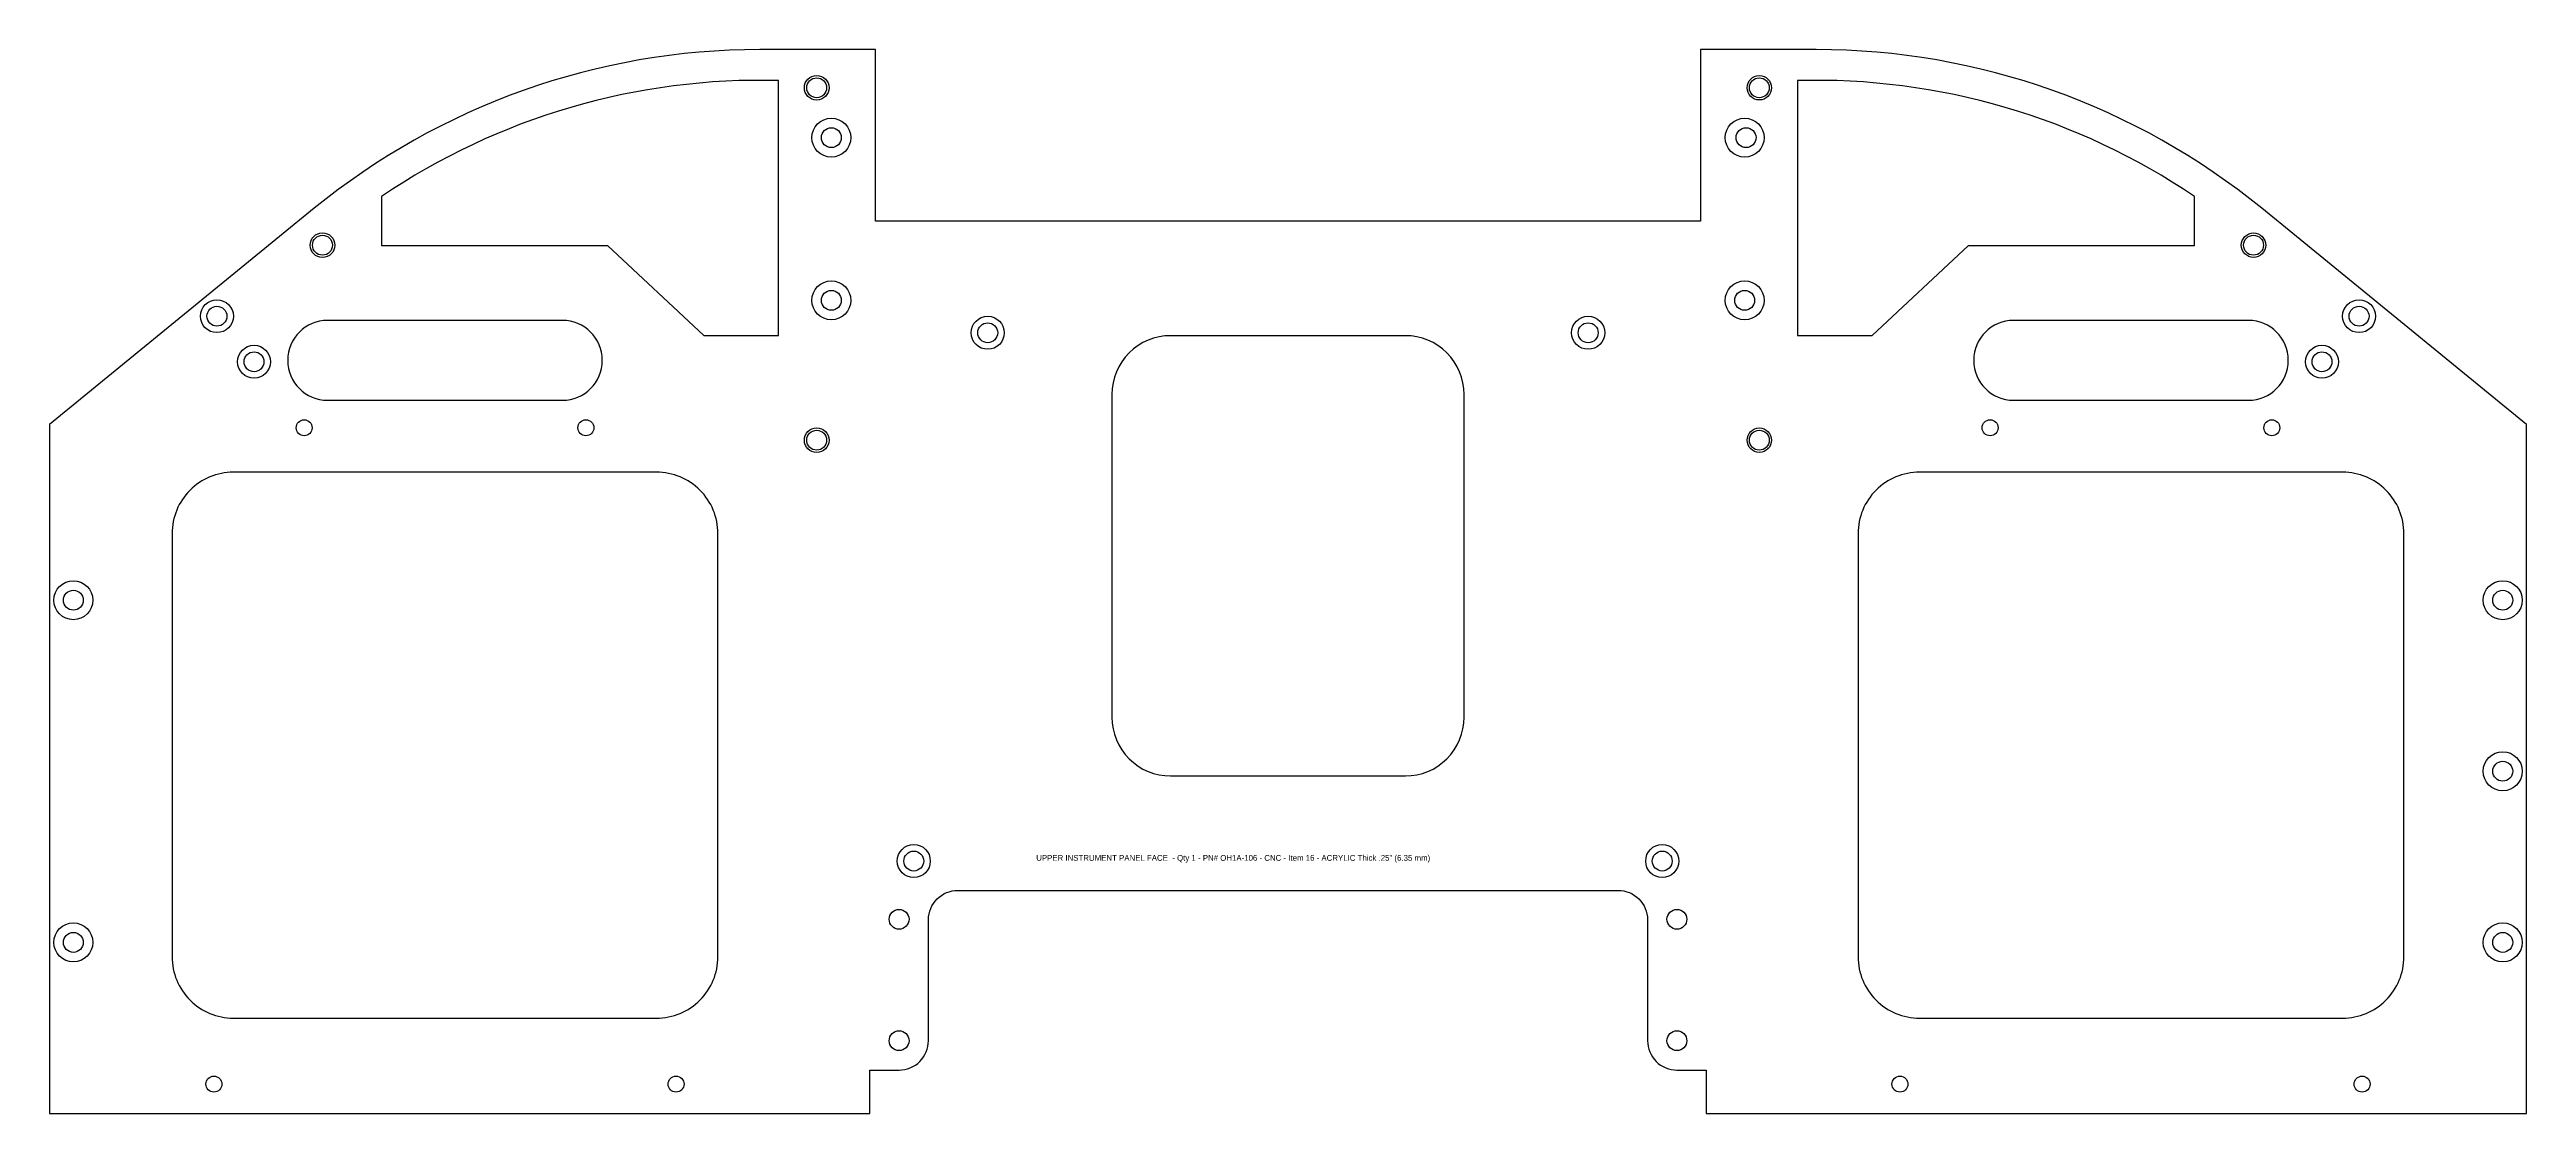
# Model space of a CAD drawing. Header units: inches. Extents: x 0 to 21.1, y 0 to 9.1.
import ezdxf

# ---------------------------------------------------------------- set-up
doc = ezdxf.new("R2010")
doc.units = ezdxf.units.IN
doc.header["$MEASUREMENT"] = 0
doc.layers.add('Info', color=4, linetype='Continuous')
doc.styles.add('Annotative', font='txt')

msp = doc.modelspace()

# ---------------------------------------------------------------- linework, layer by layer
at = {"color": 7, "linetype": 'Continuous', "lineweight": 25}
for points in [[(18.845, 7.71, 0.172863), (15.05, 9.062), (14.065, 9.062), (14.065, 7.6), (7.035, 7.6), (7.035, 9.062), (6.05, 9.062, 0.172863), (2.255, 7.71), (0, 5.869), (0, 0), (6.987, 0), (6.987, 0.37), (7.237, 0.37, 0.414214), (7.487, 0.62), (7.487, 1.65, -0.414214), (7.737, 1.9), (13.363, 1.9, -0.414214), (13.613, 1.65), (13.613, 0.62, 0.414214), (13.863, 0.37), (14.113, 0.37), (14.113, 0), (21.1, 0), (21.1, 5.869)], [(6.21, 8.798, 0.157347), (2.828, 7.81), (2.828, 7.394), (4.753, 7.394), (5.574, 6.628), (6.21, 6.628)], [(18.272, 7.81, 0.157347), (14.89, 8.798), (14.89, 6.628), (15.526, 6.628), (16.347, 7.394), (18.272, 7.394)], [(4.369, 6.075, 1), (4.369, 6.755), (2.369, 6.755, 1), (2.369, 6.075)], [(16.731, 6.755, 1), (16.731, 6.075), (18.731, 6.075, 1), (18.731, 6.755)], [(9.05, 3.375, 0.414214), (9.55, 2.875), (11.55, 2.875, 0.414214), (12.05, 3.375), (12.05, 6.125, 0.414214), (11.55, 6.625), (9.55, 6.625, 0.414214), (9.05, 6.125)], [(5.694, 4.94, 0.414214), (5.171, 5.462), (1.566, 5.462, 0.414214), (1.044, 4.94), (1.044, 1.335, 0.414214), (1.566, 0.812), (5.171, 0.812, 0.414214), (5.694, 1.335)], [(20.056, 4.94, 0.414214), (19.534, 5.462), (15.929, 5.462, 0.414214), (15.406, 4.94), (15.406, 1.335, 0.414214), (15.929, 0.812), (19.534, 0.812, 0.414214), (20.056, 1.335)]]:
    msp.add_lwpolyline(points, format="xyb", close=True, dxfattribs=at)
for centre, radius in [((6.535, 8.737), 0.105), ((14.565, 8.737), 0.104), ((6.66, 8.312), 0.166), ((14.44, 8.312), 0.166), ((2.325, 7.396), 0.105), ((18.775, 7.396), 0.104), ((6.66, 6.926), 0.166), ((14.44, 6.926), 0.166), ((1.426, 6.791), 0.14), ((7.992, 6.65), 0.141), ((13.107, 6.65), 0.141), ((19.674, 6.791), 0.14), ((1.742, 6.403), 0.14), ((19.358, 6.403), 0.14), ((2.169, 5.841), 0.068), ((4.569, 5.841), 0.068), ((16.531, 5.841), 0.068), ((18.931, 5.841), 0.068), ((6.535, 5.735), 0.105), ((14.565, 5.735), 0.104), ((0.203, 4.372), 0.166), ((20.898, 4.372), 0.166), ((20.898, 2.915), 0.166), ((7.362, 2.15), 0.141), ((13.738, 2.15), 0.141), ((7.237, 1.654), 0.0847), ((13.863, 1.654), 0.0847), ((0.203, 1.457), 0.166), ((20.898, 1.457), 0.166), ((7.237, 0.62), 0.0847), ((13.863, 0.62), 0.0847), ((1.4, 0.25), 0.068), ((5.337, 0.25), 0.068), ((15.763, 0.25), 0.068), ((19.7, 0.25), 0.068)]:
    msp.add_circle(centre, radius, dxfattribs=at)
for centre in [(6.535, 8.737), (14.565, 8.737), (6.66, 8.312), (14.452, 8.312), (2.325, 7.396), (18.775, 7.396), (6.66, 6.926), (14.44, 6.926), (1.426, 6.791), (19.674, 6.791), (7.992, 6.65), (13.107, 6.65), (1.742, 6.403), (19.358, 6.403), (6.535, 5.735), (14.565, 5.735), (0.203, 4.372), (20.898, 4.372), (20.898, 2.915), (7.362, 2.15), (13.738, 2.15), (0.203, 1.457), (20.898, 1.457)]:
    msp.add_circle(centre, 0.0848)

# ---------------------------------------------------------------- texts
at = {"layer": 'Info', "style": 'Annotative'}
msp.add_text('UPPER INSTRUMENT PANEL FACE  - Qty 1 - PN# OH1A-106 - CNC - Item 16 - ACRYLIC Thick .25" (6.35 mm)', height=0.05, dxfattribs=at).set_placement((8.405, 2.152))

doc.saveas('drawing.dxf')
